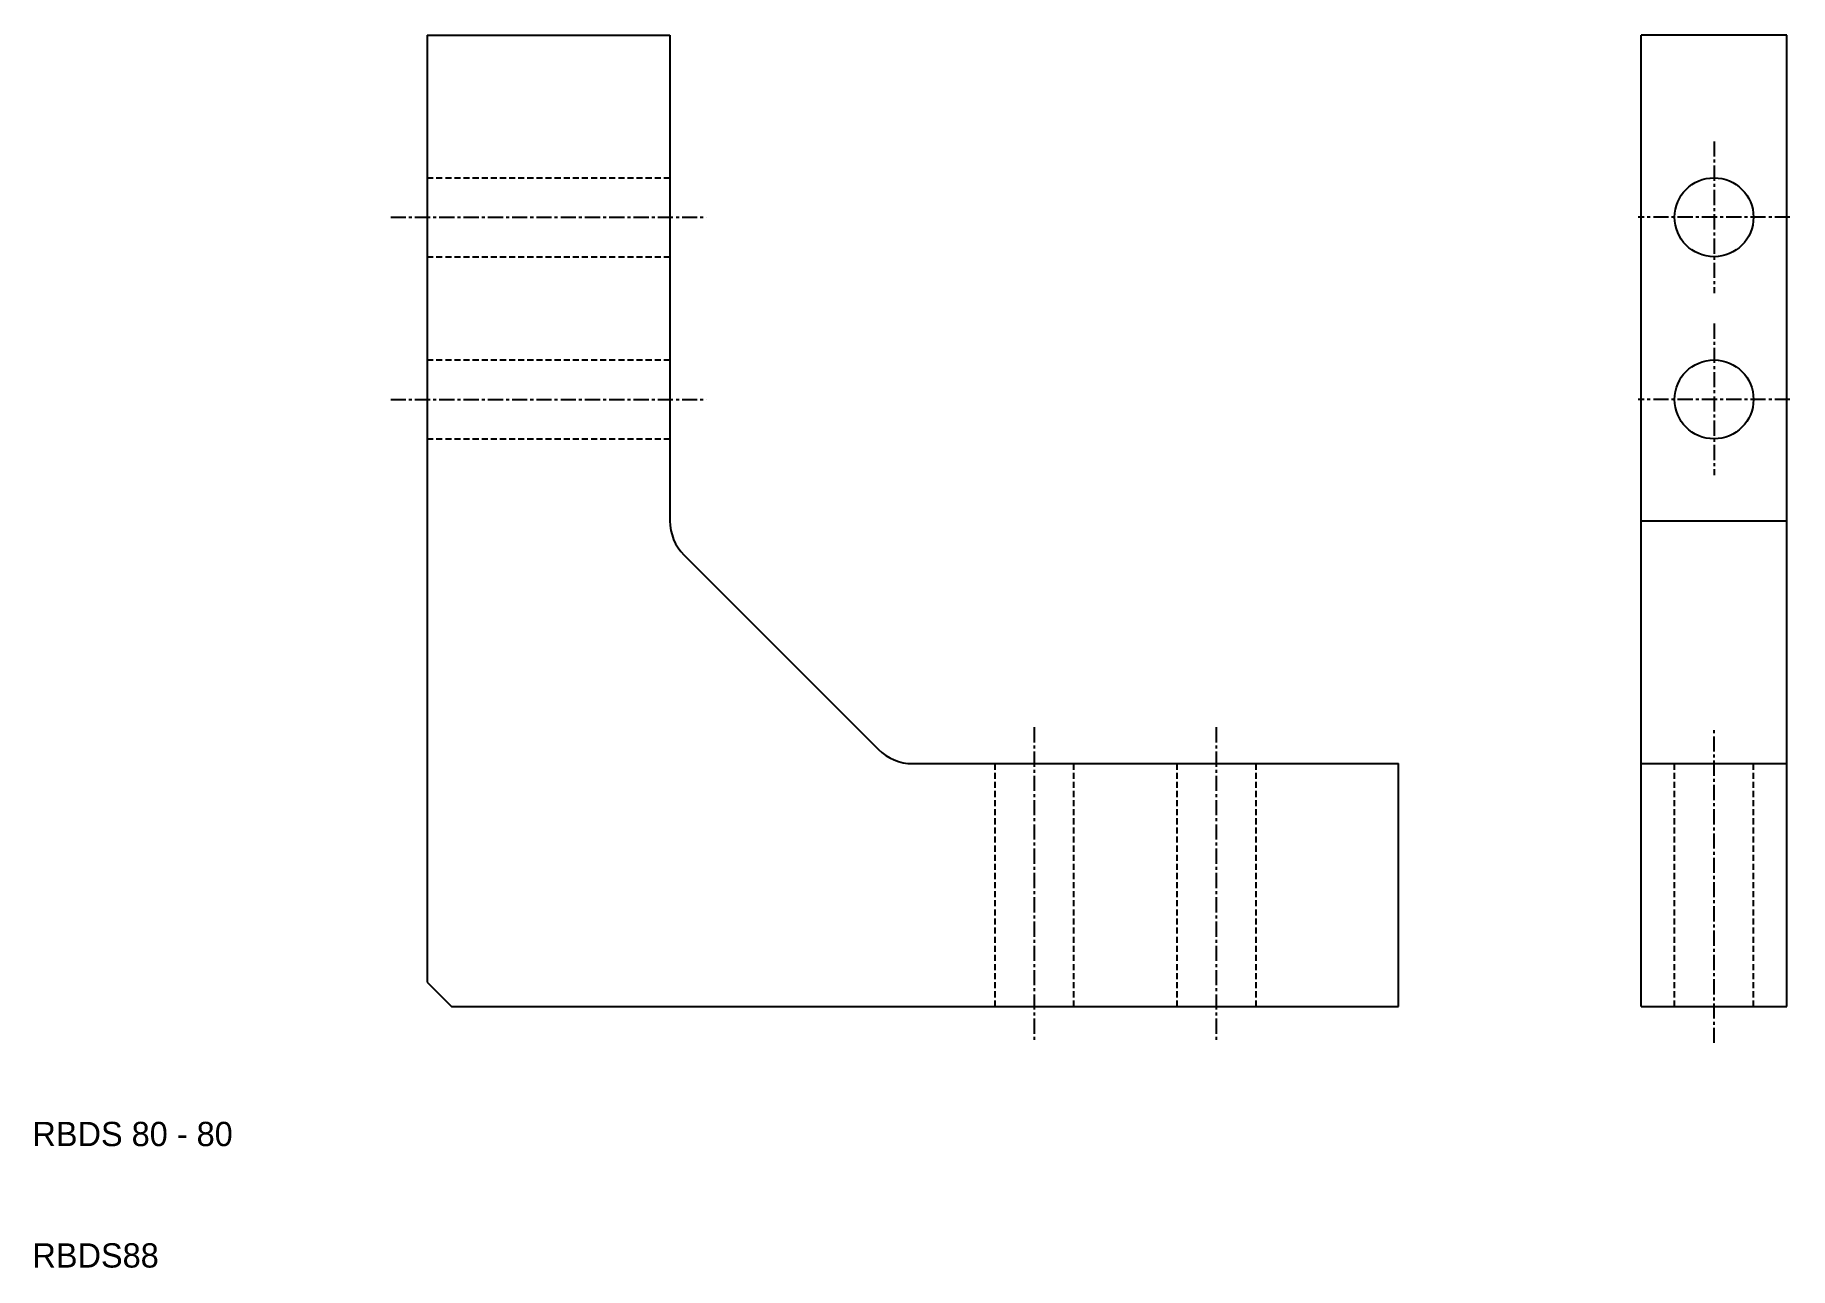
# Model space of a CAD drawing. Extents: x 11 to 156, y 10 to 112.
import ezdxf

# ---------------------------------------------------------------- set-up
doc = ezdxf.new("R2010")
doc.units = 0
doc.linetypes.add('CENTER', pattern=[2, 1.25, -0.25, 0.25, -0.25])
doc.linetypes.add('DASHED', pattern=[0.75, 0.5, -0.25])
doc.layers.get('0').update_dxf_attribs({"linetype": 'CONTINUOUS'})
doc.layers.add('CENTER', color=1, linetype='CENTER')

msp = doc.modelspace()

# ---------------------------------------------------------------- linework, layer by layer
at = {"color": 7, "linetype": 'CONTINUOUS'}
for p, q in [((43.51, 111.5), (43.51, 33.5)), ((43.51, 111.5), (63.51, 111.5)), ((63.51, 111.5), (63.51, 71.5)), ((143.51, 31.5), (143.51, 111.5)), ((155.51, 111.5), (143.51, 111.5)), ((155.51, 31.5), (155.51, 111.5)), ((143.51, 71.5), (155.51, 71.5)), ((64.68, 68.67), (80.68, 52.67)), ((83.51, 51.5), (123.51, 51.5)), ((123.51, 31.5), (123.51, 51.5)), ((143.51, 51.5), (155.51, 51.5)), ((43.51, 33.5), (45.51, 31.5)), ((45.51, 31.5), (123.51, 31.5)), ((143.51, 31.5), (155.51, 31.5))]:
    msp.add_line(p, q, dxfattribs=at)
at = {"color": 3, "linetype": 'DASHED'}
for p, q in [((43.51, 99.75), (63.51, 99.75)), ((43.51, 93.25), (63.51, 93.25)), ((43.51, 84.75), (63.51, 84.75)), ((43.51, 78.25), (63.51, 78.25)), ((90.26, 51.5), (90.26, 31.5)), ((96.76, 51.5), (96.76, 31.5)), ((105.26, 51.5), (105.26, 31.5)), ((111.76, 51.5), (111.76, 31.5)), ((146.26, 31.5), (146.26, 51.5)), ((152.76, 31.5), (152.76, 51.5))]:
    msp.add_line(p, q, dxfattribs=at)
at = {"color": 7, "linetype": 'CONTINUOUS'}
for centre in [(149.51, 96.5), (149.51, 81.5)]:
    msp.add_circle(centre, 3.25, dxfattribs=at)
for centre, start, end in [((67.51, 71.5), 180, 225), ((83.51, 55.5), 225, 270)]:
    msp.add_arc(centre, 4, start, end, dxfattribs=at)
at = {"layer": 'CENTER', "color": 1, "linetype": 'CENTER'}
for p, q in [((149.51, 102.75), (149.51, 90.25)), ((40.51, 96.5), (66.51, 96.5)), ((155.76, 96.5), (143.26, 96.5)), ((149.51, 87.75), (149.51, 75.25)), ((40.51, 81.5), (66.51, 81.5)), ((155.76, 81.5), (143.26, 81.5)), ((93.51, 54.5), (93.51, 28.5)), ((108.51, 54.5), (108.51, 28.5)), ((149.51, 28.5), (149.51, 54.5))]:
    msp.add_line(p, q, dxfattribs=at)

# ---------------------------------------------------------------- texts
at = {"color": 7, "linetype": 'CONTINUOUS'}
for s, p in [('RBDS 80 - 80', (11, 20)), ('RBDS88', (11, 10))]:
    msp.add_text(s, height=2, dxfattribs=at).set_placement(p)

doc.saveas('drawing.dxf')
